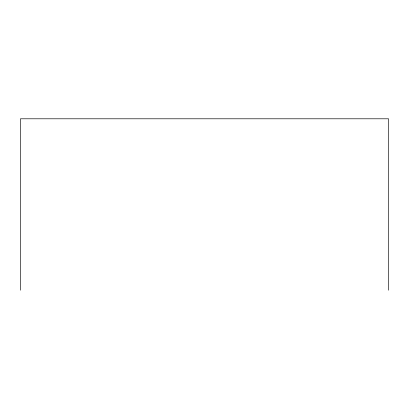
<?xml version="1.0" encoding="UTF-8"?>
<svg xmlns="http://www.w3.org/2000/svg" width="409" height="409" viewBox="0 0 409 409"><rect width="100%" height="100%" fill="white"/><g stroke="black" fill="none" stroke-linecap="round" stroke-linejoin="round"><path stroke-width="0.61" d="M388.55 290.206L388.55 118.794L20.45 118.794L20.45 290.206"/></g></svg>
